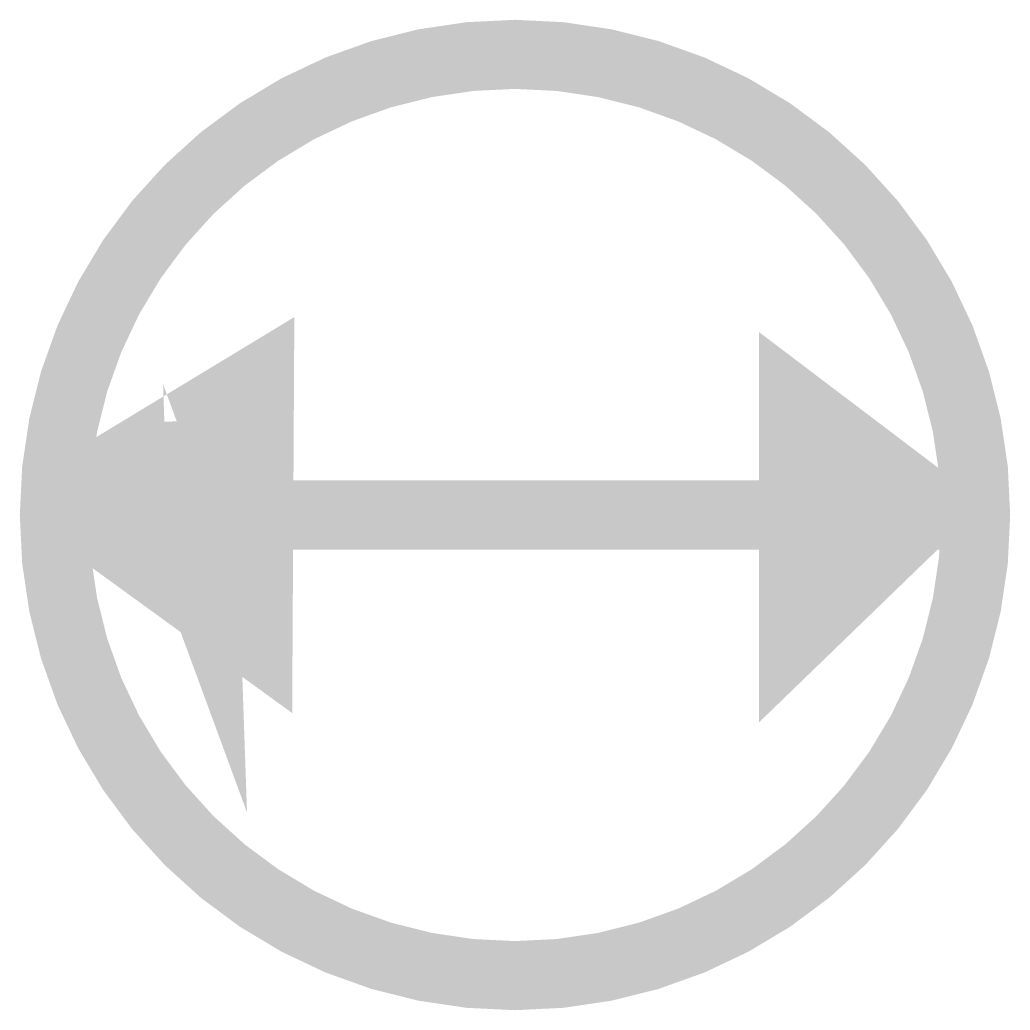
# Model space of a CAD drawing. Extents: x -0.15 to 4.15, y -0.15 to 4.15.
import ezdxf

# ---------------------------------------------------------------- set-up
doc = ezdxf.new("R2010")
doc.units = 0
doc.header["$MEASUREMENT"] = 0
doc.layers.get('0').update_dxf_attribs({"linetype": 'CONTINUOUS'})

msp = doc.modelspace()

# ---------------------------------------------------------------- linework, layer by layer
at = {"color": 7, "const_width": 0.3}
msp.add_lwpolyline([(2, 0, 1), (2, 4, 1), (2, 0, 1)], format="xyb", dxfattribs=at)
at = {"const_width": 0.3}
for points in [[(0.0987, 2.1122), (0.8905, 2.5921), (0.8842, 1.4331), (0.0394, 2.0463)], [(3.8236, 2.0274), (3.2087, 2.4931), (3.2087, 1.4527), (3.8335, 2.0571)], [(0.6275, 2.41), (0.6542, 1.6383), (0.4459, 2.2044)], [(3.3755, 2.2407), (3.3852, 1.784)], [(0, 2), (4, 2)]]:
    msp.add_lwpolyline(points, dxfattribs=at)

doc.saveas('drawing.dxf')
